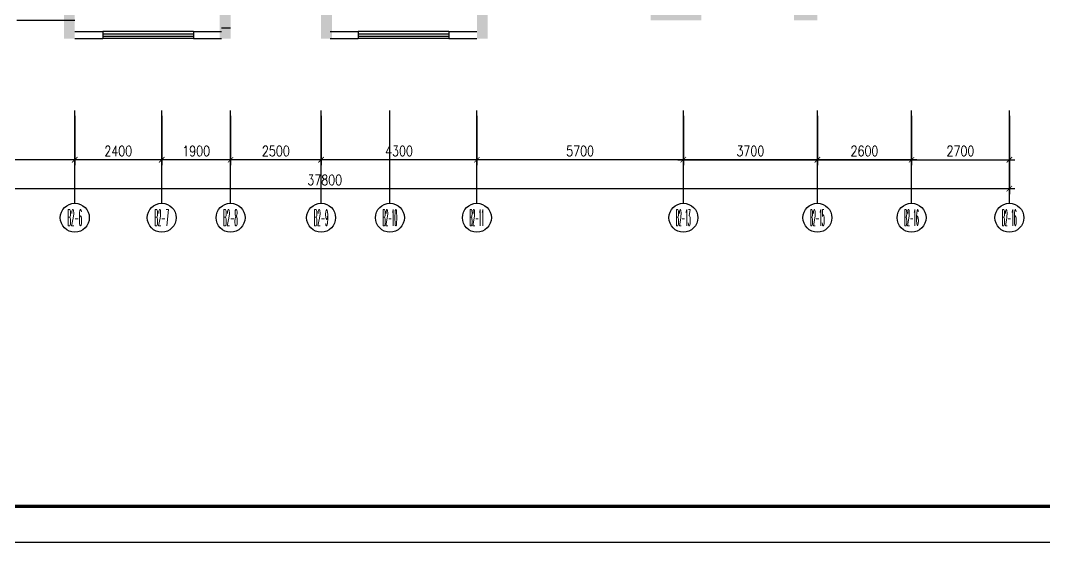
# Model space of a CAD drawing. Extents: x 3476 to 122276, y -94307 to -10307.
# Drawn here: x 74298 to 102569, y -94307 to -79892 of the extents above; entities that cross this region are included whole.
import ezdxf
from ezdxf.enums import TextEntityAlignment as Align

# ---------------------------------------------------------------- set-up
doc = ezdxf.new("R2010")
doc.units = 0
doc.header["$LTSCALE"] = 1000
doc.header["$MEASUREMENT"] = 0
doc.layers.get('0').update_dxf_attribs({"linetype": 'CONTINUOUS'})
doc.layers.get('DEFPOINTS').update_dxf_attribs({"linetype": 'CONTINUOUS'})
for name, color, linetype in [('AXIS', 7, 'CONTINUOUS'), ('AXIS_TEXT', 7, 'CONTINUOUS'), ('FRAME', 7, 'CONTINUOUS'), ('WALL', 7, 'CONTINUOUS'), ('柱', 252, 'CONTINUOUS'), ('首层', 7, 'CONTINUOUS')]:
    doc.layers.add(name, color=color, linetype=linetype)
doc.styles.add('COMPLEX', font='COMPLEX.shx', dxfattribs={"width": 0.8})
doc.styles.add('DIM_FONT', font='romanc.shx', dxfattribs={"width": 0.8})
doc.dimstyles.new('S100', dxfattribs={"dimtxt": 280, "dimasz": 150, "dimexe": 150, "dimexo": 150, "dimgap": 100, "dimtad": 1, "dimdec": 0, "dimzin": 0, "dimdsep": 46, "dimtxsty": 'DIM_FONT', "dimblk": '_DIMX', "dimblk1": 'ARCHTICK', "dimblk2": 'ARCHTICK', "dimsah": 1, "dimcen": 0.09, "dimdle": 150, "dimclrt": 7, "dimadec": 0, "dimazin": 0, "dimtfac": 1, "dimtdec": 0, "dimtix": 1, "dimtmove": 2, "dimatfit": 3, "dimldrblk": 'ARCHTICK', "dimfxl": 0, "dimtolj": 1, "dimtzin": 0, "dimarcsym": 0})

# ---------------------------------------------------------------- blocks, each defined once
blk = doc.blocks.new('_ARCHTICK')
at = {"color": 0, "linetype": 'ByBlock', "const_width": 0.15}
blk.add_lwpolyline([(-0.5, -0.5), (0.5, 0.5)], dxfattribs=at)
blk = doc.blocks.new('*D863')
at = {"color": 0, "linetype": 'ByBlock'}
for p, q in [((63798, -104093), (63798, -106254)), ((101598, -104093), (101598, -106254)), ((101748, -106104), (63648, -106104))]:
    blk.add_line(p, q, dxfattribs=at)
at = {"layer": 'DEFPOINTS', "color": 0, "linetype": 'ByBlock'}
for p in [(63798, -103943), (101598, -103943), (63798, -106104)]:
    blk.add_point(p, dxfattribs=at)
at = {"color": 0, "linetype": 'ByBlock', "xscale": 150, "yscale": 150, "zscale": 150, "rotation": 180}
blk.add_blockref('_ARCHTICK', (63798, -106104), dxfattribs=at)
at = {"color": 0, "linetype": 'ByBlock', "xscale": 150, "yscale": 150, "zscale": 150}
blk.add_blockref('_ARCHTICK', (101598, -106104), dxfattribs=at)
at = {"color": 7, "linetype": 'ByBlock', "insert": (82698, -105864), "char_height": 280, "attachment_point": 5, "style": 'DIM_FONT'}
blk.add_mtext('\\A1;37800', dxfattribs=at)
blk = doc.blocks.new('_DIMX')
blk.add_line((-150, 0), (150, 0))
at = {"const_width": 50}
blk.add_lwpolyline([(-70, -70), (70, 70)], dxfattribs=at)
blk = doc.blocks.new('*D864')
at = {"color": 0, "linetype": 'ByBlock'}
for p, q in [((70098, -104093), (70098, -105454)), ((75798, -104093), (75798, -105454)), ((75948, -105304), (69948, -105304))]:
    blk.add_line(p, q, dxfattribs=at)
at = {"layer": 'DEFPOINTS', "color": 0, "linetype": 'ByBlock'}
for p in [(70098, -103943), (75798, -103943), (70098, -105304)]:
    blk.add_point(p, dxfattribs=at)
at = {"color": 0, "linetype": 'ByBlock', "xscale": 150, "yscale": 150, "zscale": 150, "rotation": 180}
blk.add_blockref('_ARCHTICK', (70098, -105304), dxfattribs=at)
at = {"color": 0, "linetype": 'ByBlock', "xscale": 150, "yscale": 150, "zscale": 150}
blk.add_blockref('_ARCHTICK', (75798, -105304), dxfattribs=at)
at = {"color": 7, "linetype": 'ByBlock', "insert": (72948, -105064), "char_height": 280, "attachment_point": 5, "style": 'DIM_FONT'}
blk.add_mtext('\\A1;5700', dxfattribs=at)
blk = doc.blocks.new('*D867')
at = {"color": 0, "linetype": 'ByBlock'}
for p, q in [((78198, -104093), (78198, -105454)), ((80098, -104093), (80098, -105454)), ((80248, -105304), (78048, -105304))]:
    blk.add_line(p, q, dxfattribs=at)
at = {"layer": 'DEFPOINTS', "color": 0, "linetype": 'ByBlock'}
for p in [(78198, -103943), (80098, -103943), (78198, -105304)]:
    blk.add_point(p, dxfattribs=at)
at = {"color": 0, "linetype": 'ByBlock', "xscale": 150, "yscale": 150, "zscale": 150, "rotation": 180}
blk.add_blockref('_ARCHTICK', (78198, -105304), dxfattribs=at)
at = {"color": 0, "linetype": 'ByBlock', "xscale": 150, "yscale": 150, "zscale": 150}
blk.add_blockref('_ARCHTICK', (80098, -105304), dxfattribs=at)
at = {"color": 7, "linetype": 'ByBlock', "insert": (79148, -105064), "char_height": 280, "attachment_point": 5, "style": 'DIM_FONT'}
blk.add_mtext('\\A1;1900', dxfattribs=at)
blk = doc.blocks.new('_AXISO')
blk.add_circle((0, 0), 0.5)
at = {"layer": 'AXIS_TEXT', "style": 'COMPLEX', "width": 1.041667}
blk.add_attdef('A', text='', height=0.56, dxfattribs=at).set_placement((-0.25, -0.28), (0.25, -0.28), align=Align.FIT)
blk = doc.blocks.new('*D868')
at = {"color": 0, "linetype": 'ByBlock'}
for p, q in [((92598, -104093), (92598, -105454)), ((96298, -104093), (96298, -105454)), ((96448, -105304), (92448, -105304))]:
    blk.add_line(p, q, dxfattribs=at)
at = {"layer": 'DEFPOINTS', "color": 0, "linetype": 'ByBlock'}
for p in [(92598, -103943), (96298, -103943), (92598, -105304)]:
    blk.add_point(p, dxfattribs=at)
at = {"color": 0, "linetype": 'ByBlock', "xscale": 150, "yscale": 150, "zscale": 150, "rotation": 180}
blk.add_blockref('_ARCHTICK', (92598, -105304), dxfattribs=at)
at = {"color": 0, "linetype": 'ByBlock', "xscale": 150, "yscale": 150, "zscale": 150}
blk.add_blockref('_ARCHTICK', (96298, -105304), dxfattribs=at)
at = {"color": 7, "linetype": 'ByBlock', "insert": (94448, -105064), "char_height": 280, "attachment_point": 5, "style": 'DIM_FONT'}
blk.add_mtext('\\A1;3700', dxfattribs=at)
blk = doc.blocks.new('*D869')
at = {"color": 0, "linetype": 'ByBlock'}
for p, q in [((96298, -104093), (96298, -105454)), ((98898, -104093), (98898, -105454)), ((99048, -105304), (96148, -105304))]:
    blk.add_line(p, q, dxfattribs=at)
at = {"layer": 'DEFPOINTS', "color": 0, "linetype": 'ByBlock'}
for p in [(96298, -103943), (98898, -103943), (96298, -105304)]:
    blk.add_point(p, dxfattribs=at)
at = {"color": 0, "linetype": 'ByBlock', "xscale": 150, "yscale": 150, "zscale": 150}
for p, rotation in [((96298, -105304), 179.9999999999949), ((98898, -105304), 359.9999999999949)]:
    blk.add_blockref('_ARCHTICK', p, dxfattribs=dict(at, rotation=rotation))
at = {"color": 7, "linetype": 'ByBlock', "insert": (97598, -105064), "char_height": 280, "attachment_point": 5, "style": 'DIM_FONT'}
blk.add_mtext('\\A1;2600', dxfattribs=at)
blk = doc.blocks.new('*D870')
at = {"color": 0, "linetype": 'ByBlock'}
for p, q in [((92598, -104093), (92598, -105454)), ((96298, -104093), (96298, -105454)), ((92448, -105304), (96448, -105304))]:
    blk.add_line(p, q, dxfattribs=at)
at = {"layer": 'DEFPOINTS', "color": 0, "linetype": 'ByBlock'}
for p in [(92598, -103943), (96298, -103943), (96298, -105304)]:
    blk.add_point(p, dxfattribs=at)
at = {"color": 0, "linetype": 'ByBlock', "xscale": 150, "yscale": 150, "zscale": 150, "rotation": 180}
blk.add_blockref('_ARCHTICK', (92598, -105304), dxfattribs=at)
at = {"color": 0, "linetype": 'ByBlock', "xscale": 150, "yscale": 150, "zscale": 150}
blk.add_blockref('_ARCHTICK', (96298, -105304), dxfattribs=at)
at = {"color": 7, "linetype": 'ByBlock', "insert": (94448, -105064), "char_height": 280, "attachment_point": 5, "style": 'DIM_FONT'}
blk.add_mtext('\\A1;3700', dxfattribs=at)
blk = doc.blocks.new('*D871')
at = {"color": 0, "linetype": 'ByBlock'}
for p, q in [((96298, -104093), (96298, -105454)), ((98898, -104093), (98898, -105454)), ((96148, -105304), (99048, -105304))]:
    blk.add_line(p, q, dxfattribs=at)
at = {"layer": 'DEFPOINTS', "color": 0, "linetype": 'ByBlock'}
for p in [(96298, -103943), (98898, -103943), (98898, -105304)]:
    blk.add_point(p, dxfattribs=at)
at = {"color": 0, "linetype": 'ByBlock', "xscale": 150, "yscale": 150, "zscale": 150, "rotation": 180}
blk.add_blockref('_ARCHTICK', (96298, -105304), dxfattribs=at)
at = {"color": 0, "linetype": 'ByBlock', "xscale": 150, "yscale": 150, "zscale": 150}
blk.add_blockref('_ARCHTICK', (98898, -105304), dxfattribs=at)
at = {"color": 7, "linetype": 'ByBlock', "insert": (97598, -105064), "char_height": 280, "attachment_point": 5, "style": 'DIM_FONT'}
blk.add_mtext('\\A1;2600', dxfattribs=at)
blk = doc.blocks.new('*D872')
at = {"color": 0, "linetype": 'ByBlock'}
for p, q in [((82598, -104093), (82598, -105454)), ((86898, -104093), (86898, -105454)), ((87048, -105304), (82448, -105304))]:
    blk.add_line(p, q, dxfattribs=at)
at = {"layer": 'DEFPOINTS', "color": 0, "linetype": 'ByBlock'}
for p in [(82598, -103943), (86898, -103943), (82598, -105304)]:
    blk.add_point(p, dxfattribs=at)
at = {"color": 0, "linetype": 'ByBlock', "xscale": 150, "yscale": 150, "zscale": 150, "rotation": 180}
blk.add_blockref('_ARCHTICK', (82598, -105304), dxfattribs=at)
at = {"color": 0, "linetype": 'ByBlock', "xscale": 150, "yscale": 150, "zscale": 150}
blk.add_blockref('_ARCHTICK', (86898, -105304), dxfattribs=at)
at = {"color": 7, "linetype": 'ByBlock', "insert": (84748, -105064), "char_height": 280, "attachment_point": 5, "style": 'DIM_FONT'}
blk.add_mtext('\\A1;4300', dxfattribs=at)
blk = doc.blocks.new('*D873')
at = {"color": 0, "linetype": 'ByBlock'}
for p, q in [((80098, -104093), (80098, -105454)), ((82598, -104093), (82598, -105454)), ((82748, -105304), (79948, -105304))]:
    blk.add_line(p, q, dxfattribs=at)
at = {"layer": 'DEFPOINTS', "color": 0, "linetype": 'ByBlock'}
for p in [(80098, -103943), (82598, -103943), (80098, -105304)]:
    blk.add_point(p, dxfattribs=at)
at = {"color": 0, "linetype": 'ByBlock', "xscale": 150, "yscale": 150, "zscale": 150, "rotation": 180}
blk.add_blockref('_ARCHTICK', (80098, -105304), dxfattribs=at)
at = {"color": 0, "linetype": 'ByBlock', "xscale": 150, "yscale": 150, "zscale": 150}
blk.add_blockref('_ARCHTICK', (82598, -105304), dxfattribs=at)
at = {"color": 7, "linetype": 'ByBlock', "insert": (81348, -105064), "char_height": 280, "attachment_point": 5, "style": 'DIM_FONT'}
blk.add_mtext('\\A1;2500', dxfattribs=at)
blk = doc.blocks.new('*D874')
at = {"color": 0, "linetype": 'ByBlock'}
for p, q in [((75798, -104093), (75798, -105454)), ((78198, -104093), (78198, -105454)), ((78348, -105304), (75648, -105304))]:
    blk.add_line(p, q, dxfattribs=at)
at = {"layer": 'DEFPOINTS', "color": 0, "linetype": 'ByBlock'}
for p in [(75798, -103943), (78198, -103943), (75798, -105304)]:
    blk.add_point(p, dxfattribs=at)
at = {"color": 0, "linetype": 'ByBlock', "xscale": 150, "yscale": 150, "zscale": 150, "rotation": 180}
blk.add_blockref('_ARCHTICK', (75798, -105304), dxfattribs=at)
at = {"color": 0, "linetype": 'ByBlock', "xscale": 150, "yscale": 150, "zscale": 150}
blk.add_blockref('_ARCHTICK', (78198, -105304), dxfattribs=at)
at = {"color": 7, "linetype": 'ByBlock', "insert": (76998, -105064), "char_height": 280, "attachment_point": 5, "style": 'DIM_FONT'}
blk.add_mtext('\\A1;2400', dxfattribs=at)
blk = doc.blocks.new('*D875')
at = {"color": 0, "linetype": 'ByBlock'}
for p, q in [((86898, -104093), (86898, -105454)), ((92598, -104093), (92598, -105454)), ((92748, -105304), (86748, -105304))]:
    blk.add_line(p, q, dxfattribs=at)
at = {"layer": 'DEFPOINTS', "color": 0, "linetype": 'ByBlock'}
for p in [(86898, -103943), (92598, -103943), (86898, -105304)]:
    blk.add_point(p, dxfattribs=at)
at = {"color": 0, "linetype": 'ByBlock', "xscale": 150, "yscale": 150, "zscale": 150, "rotation": 180}
blk.add_blockref('_ARCHTICK', (86898, -105304), dxfattribs=at)
at = {"color": 0, "linetype": 'ByBlock', "xscale": 150, "yscale": 150, "zscale": 150}
blk.add_blockref('_ARCHTICK', (92598, -105304), dxfattribs=at)
at = {"color": 7, "linetype": 'ByBlock', "insert": (89748, -105064), "char_height": 280, "attachment_point": 5, "style": 'DIM_FONT'}
blk.add_mtext('\\A1;5700', dxfattribs=at)
blk = doc.blocks.new('*D877')
at = {"color": 0, "linetype": 'ByBlock'}
for p, q in [((98898, -104093), (98898, -105454)), ((101598, -104093), (101598, -105454)), ((98748, -105304), (101748, -105304))]:
    blk.add_line(p, q, dxfattribs=at)
at = {"layer": 'DEFPOINTS', "color": 0, "linetype": 'ByBlock'}
for p in [(98898, -103943), (101598, -103943), (101598, -105304)]:
    blk.add_point(p, dxfattribs=at)
at = {"color": 0, "linetype": 'ByBlock', "xscale": 150, "yscale": 150, "zscale": 150, "rotation": 180}
blk.add_blockref('_ARCHTICK', (98898, -105304), dxfattribs=at)
at = {"color": 0, "linetype": 'ByBlock', "xscale": 150, "yscale": 150, "zscale": 150}
blk.add_blockref('_ARCHTICK', (101598, -105304), dxfattribs=at)
at = {"color": 7, "linetype": 'ByBlock', "insert": (100248, -105064), "char_height": 280, "attachment_point": 5, "style": 'DIM_FONT'}
blk.add_mtext('\\A1;2700', dxfattribs=at)

msp = doc.modelspace()

# ---------------------------------------------------------------- hatches: boundary and pattern name
at = {"layer": '柱'}
h = msp.add_hatch(color=256, dxfattribs=at)
h.paths.add_polyline_path([(79798.2, -66192.3), (80098.2, -66192.3), (80098.2, -67192.3), (78798.2, -67192.3), (78798.2, -66892.3), (79798.2, -66892.3)])
h.paths.add_polyline_path([(64298.2, -60592.3), (63798.2, -60592.3), (63798.2, -63592.3), (64098.2, -63592.3), (64098.2, -60892.3), (64298.2, -60892.3)])
h.paths.add_polyline_path([(63798.2, -68192.3), (64098.2, -68192.3), (64098.2, -69692.3), (64298.2, -69692.3), (64298.2, -69992.3), (63798.2, -69992.3)])
h.paths.add_polyline_path([(70398.2, -73192.3), (70898.2, -73192.3), (70898.2, -75182.3), (70598.2, -75182.3), (70598.2, -73492.3), (70398.2, -73492.3)])
h.paths.add_polyline_path([(66398.2, -77892.3), (66698.2, -77892.3), (66698.2, -79592.3), (67048.2, -79592.3), (67048.2, -79892.3), (66398.2, -79892.3)])
h.paths.add_polyline_path([(66898.2, -74392.3), (66398.2, -74392.3), (66398.2, -75992.3), (66698.2, -75992.3), (66698.2, -74692.3), (66898.2, -74692.3)])
h.paths.add_polyline_path([(69598.2, -79592.3), (69598.2, -79892.3), (70998.2, -79892.3), (70998.2, -79592.3), (70398.2, -79592.3), (70398.2, -78892.3), (70098.2, -78892.3), (70098.2, -79592.3)])
h.paths.add_polyline_path([(75498.2, -78792.3), (75798.2, -78792.3), (75798.2, -80392.3), (75498.2, -80392.3)])
h.paths.add_polyline_path([(67498.2, -67442.3), (68198.2, -67442.3), (68198.2, -66742.3), (67498.2, -66742.3)])
h.paths.add_polyline_path([(67498.2, -70242.3), (68198.2, -70242.3), (68198.2, -69542.3), (67498.2, -69542.3)])
h.paths.add_polyline_path([(67198.2, -60592.3), (67998.2, -60592.3), (67998.2, -61892.3), (67998.2, -62092.3), (67698.2, -62092.3), (67698.2, -60892.3), (67198.2, -60892.3)])
h.paths.add_polyline_path([(75798.2, -73192.3), (75798.2, -73492.3), (73798.2, -73492.3), (73798.2, -73192.3)])
h.paths.add_polyline_path([(73298.2, -70242.3), (73998.2, -70242.3), (73998.2, -69542.3), (73298.2, -69542.3)])
h.paths.add_polyline_path([(73298.2, -67442.3), (73998.2, -67442.3), (73998.2, -66742.3), (73298.2, -66742.3)])
h.paths.add_polyline_path([(78898.2, -71592.3), (78898.2, -71292.3), (78098.2, -71292.3), (78098.2, -73892.3), (78998.2, -73892.3), (78998.2, -73592.3), (78398.2, -73592.3), (78398.2, -71592.3)])
h.paths.add_polyline_path([(78398.2, -71592.3), (78398.2, -73592.3)], flags=16)
h.paths.add_polyline_path([(73598.2, -63192.3), (73898.2, -63192.3), (73898.2, -60592.3), (73598.2, -60592.3)])
h.paths.add_polyline_path([(95498.2, -60592.3), (94698.2, -60592.3), (94698.2, -61892.3), (94698.2, -62092.3), (94998.2, -62092.3), (94998.2, -60892.3), (95498.2, -60892.3)])
h.paths.add_polyline_path([(95198.2, -67442.3), (94498.2, -67442.3), (94498.2, -66742.3), (95198.2, -66742.3)])
h.paths.add_polyline_path([(95198.2, -70242.3), (94498.2, -70242.3), (94498.2, -69542.3), (95198.2, -69542.3)])
h.paths.add_polyline_path([(92298.2, -73192.3), (91798.2, -73192.3), (91798.2, -75182.3), (92098.2, -75182.3), (92098.2, -73492.3), (92298.2, -73492.3)])
h.paths.add_polyline_path([(87198.2, -78792.3), (86898.2, -78792.3), (86898.2, -80392.3), (87198.2, -80392.3)])
h.paths.add_polyline_path([(82898.2, -78392.3), (82598.2, -78392.3), (82598.2, -80392.3), (82898.2, -80392.3)])
h.paths.add_polyline_path([(79798.2, -78392.3), (80098.2, -78392.3), (80098.2, -80392.3), (79798.2, -80392.3)])
h.paths.add_polyline_path([(93098.2, -79592.3), (93098.2, -79892.3), (91698.2, -79892.3), (91698.2, -79592.3), (92298.2, -79592.3), (92298.2, -78892.3), (92598.2, -78892.3), (92598.2, -79592.3)])
h.paths.add_polyline_path([(86898.2, -73192.3), (86898.2, -73492.3), (88898.2, -73492.3), (88898.2, -73192.3)])
h.paths.add_polyline_path([(82898.2, -66192.3), (82598.2, -66192.3), (82598.2, -67192.3), (83898.2, -67192.3), (83898.2, -66892.3), (82898.2, -66892.3)])
h.paths.add_polyline_path([(79998.2, -71592.3), (79998.2, -71292.3), (80798.2, -71292.3), (80798.2, -73892.3), (79898.2, -73892.3), (79898.2, -73592.3), (80498.2, -73592.3), (80498.2, -71592.3)])
h.paths.add_polyline_path([(82698.2, -71592.3), (82698.2, -71292.3), (81898.2, -71292.3), (81898.2, -73892.3), (82798.2, -73892.3), (82798.2, -73592.3), (82198.2, -73592.3), (82198.2, -71592.3)])
h.paths.add_polyline_path([(84298.2, -71592.3), (84298.2, -73592.3)], flags=16)
h.paths.add_polyline_path([(83798.2, -71592.3), (83798.2, -71292.3), (84598.2, -71292.3), (84598.2, -73892.3), (83698.2, -73892.3), (83698.2, -73592.3), (84298.2, -73592.3), (84298.2, -71592.3)])
h.paths.add_polyline_path([(79798.2, -62592.3), (80098.2, -62592.3), (80098.2, -60592.3), (79798.2, -60592.3)])
h.paths.add_polyline_path([(82898.2, -62592.3), (82598.2, -62592.3), (82598.2, -60592.3), (82898.2, -60592.3)])
h.paths.add_polyline_path([(89398.2, -70242.3), (88698.2, -70242.3), (88698.2, -69542.3), (89398.2, -69542.3)])
h.paths.add_polyline_path([(89398.2, -67442.3), (88698.2, -67442.3), (88698.2, -66742.3), (89398.2, -66742.3)])
h.paths.add_polyline_path([(89098.2, -63192.3), (88798.2, -63192.3), (88798.2, -60592.3), (89098.2, -60592.3)])
h.paths.add_polyline_path([(96298.2, -77892.3), (95998.2, -77892.3), (95998.2, -79592.3), (95648.2, -79592.3), (95648.2, -79892.3), (96298.2, -79892.3)])
h.paths.add_polyline_path([(95798.2, -74392.3), (96298.2, -74392.3), (96298.2, -75992.3), (95998.2, -75992.3), (95998.2, -74692.3), (95798.2, -74692.3)])
h.paths.add_polyline_path([(98398.2, -60592.3), (98898.2, -60592.3), (98898.2, -63592.3), (98598.2, -63592.3), (98598.2, -60892.3), (98398.2, -60892.3)])
h.paths.add_polyline_path([(98898.2, -68192.3), (98598.2, -68192.3), (98598.2, -69692.3), (98398.2, -69692.3), (98398.2, -69992.3), (98898.2, -69992.3)])
edge = h.paths.add_edge_path()
edge.add_line((61332.4, -60592.3), (99929, -60592.3))
edge = h.paths.add_edge_path()
edge.add_line((98898.2, -82697.2), (98898.2, -56401.3))

# ---------------------------------------------------------------- linework, layer by layer
for p, q in [((79073.2, -80192.3), (76573.2, -80192.3)), ((76573.2, -80259), (79073.2, -80259)), ((86123.2, -80192.3), (83623.2, -80192.3)), ((83623.2, -80259), (86123.2, -80259)), ((76573.2, -80325.6), (79073.2, -80325.6)), ((79073.2, -80392.3), (76573.2, -80392.3)), ((83623.2, -80325.6), (86123.2, -80325.6)), ((86123.2, -80392.3), (83623.2, -80392.3))]:
    msp.add_line(p, q)
at = {"layer": 'AXIS'}
for p, q in [((75798.2, -84937.7), (75798.2, -82377)), ((78198.2, -84937.7), (78198.2, -82377)), ((80098.2, -84937.7), (80098.2, -82377)), ((82598.2, -84937.7), (82598.2, -82377)), ((84498.2, -84937.7), (84498.2, -82377)), ((86898.2, -84937.7), (86898.2, -82377)), ((92598.2, -84937.7), (92598.2, -82377)), ((96298.2, -84937.7), (96298.2, -82377)), ((98898.2, -84937.7), (98898.2, -82377)), ((101598.2, -84937.7), (101598.2, -82377))]:
    msp.add_line(p, q, dxfattribs=at)
at = {"layer": 'FRAME', "color": 7, "linetype": 'ByBlock'}
msp.add_lwpolyline([(122275.8, -94307), (3475.8, -94307), (3475.8, -10307), (122275.8, -10307)], close=True, dxfattribs=at)
at = {"layer": 'FRAME', "color": 7, "linetype": 'ByBlock', "const_width": 100}
msp.add_lwpolyline([(121275.7, -11307.4), (5975.8, -11307.4), (5975.8, -93307.5), (121275.7, -93307.5)], close=True, dxfattribs=at)
at = {"layer": 'WALL'}
for p, q in [((75798.2, -79892.3), (74198.2, -79892.3)), ((75798.2, -80192.3), (76573.2, -80192.3)), ((76573.2, -80192.3), (76573.2, -80392.3)), ((79073.2, -80192.3), (79848.2, -80192.3)), ((79073.2, -80192.3), (79073.2, -80392.3)), ((82848.2, -80192.3), (83623.2, -80192.3)), ((83623.2, -80192.3), (83623.2, -80392.3)), ((86123.2, -80192.3), (86898.2, -80192.3)), ((86123.2, -80192.3), (86123.2, -80392.3)), ((75798.2, -80392.3), (76573.2, -80392.3)), ((79073.2, -80392.3), (79848.2, -80392.3)), ((82848.2, -80392.3), (83623.2, -80392.3)), ((86123.2, -80392.3), (86898.2, -80392.3))]:
    msp.add_line(p, q, dxfattribs=at)
at = {"layer": '首层'}
msp.add_line((79848.2, -80092.3), (80098.2, -80092.3), dxfattribs=at)

# ---------------------------------------------------------------- block references
at = {"layer": 'AXIS'}
ref = msp.add_blockref('_AXISO', (75798.2, -85337.7), dxfattribs=dict(at, xscale=800, yscale=800, zscale=800))
ref.add_attrib('A', 'B2-6', dxfattribs={"layer": 'AXIS_TEXT', "height": 448, "style": 'COMPLEX', "width": 0.228659}).set_placement((75598.2, -85561.7), (75998.2, -85561.7), align=Align.FIT)
ref = msp.add_blockref('_AXISO', (78198.2, -85337.7), dxfattribs=dict(at, xscale=800, yscale=800, zscale=800))
ref.add_attrib('A', 'B2-7', dxfattribs={"layer": 'AXIS_TEXT', "height": 448, "style": 'COMPLEX', "width": 0.228659}).set_placement((77998.2, -85561.7), (78398.2, -85561.7), align=Align.FIT)
ref = msp.add_blockref('_AXISO', (80098.2, -85337.7), dxfattribs=dict(at, xscale=800, yscale=800, zscale=800))
ref.add_attrib('A', 'B2-8', dxfattribs={"layer": 'AXIS_TEXT', "height": 448, "style": 'COMPLEX', "width": 0.228659}).set_placement((79898.2, -85561.7), (80298.2, -85561.7), align=Align.FIT)
ref = msp.add_blockref('_AXISO', (82598.2, -85337.7), dxfattribs=dict(at, xscale=800, yscale=800, zscale=800))
ref.add_attrib('A', 'B2-9', dxfattribs={"layer": 'AXIS_TEXT', "height": 448, "style": 'COMPLEX', "width": 0.228659}).set_placement((82398.2, -85561.7), (82798.2, -85561.7), align=Align.FIT)
ref = msp.add_blockref('_AXISO', (84498.2, -85337.7), dxfattribs=dict(at, xscale=800, yscale=800, zscale=800))
ref.add_attrib('A', 'B2-10', dxfattribs={"layer": 'AXIS_TEXT', "height": 448, "style": 'COMPLEX', "width": 0.193299}).set_placement((84298.2, -85561.7), (84698.2, -85561.7), align=Align.FIT)
ref = msp.add_blockref('_AXISO', (86898.2, -85337.7), dxfattribs=dict(at, xscale=800, yscale=800, zscale=800))
ref.add_attrib('A', 'B2-11', dxfattribs={"layer": 'AXIS_TEXT', "height": 448, "style": 'COMPLEX', "width": 0.203804}).set_placement((86698.2, -85561.7), (87098.2, -85561.7), align=Align.FIT)
ref = msp.add_blockref('_AXISO', (92598.2, -85337.7), dxfattribs=dict(at, xscale=800, yscale=800, zscale=800))
ref.add_attrib('A', 'B2-13', dxfattribs={"layer": 'AXIS_TEXT', "height": 448, "style": 'COMPLEX', "width": 0.193299}).set_placement((92398.2, -85561.7), (92798.2, -85561.7), align=Align.FIT)
ref = msp.add_blockref('_AXISO', (96298.2, -85337.7), dxfattribs=dict(at, xscale=800, yscale=800, zscale=800))
ref.add_attrib('A', 'B2-15', dxfattribs={"layer": 'AXIS_TEXT', "height": 448, "style": 'COMPLEX', "width": 0.193299}).set_placement((96098.2, -85561.7), (96498.2, -85561.7), align=Align.FIT)
ref = msp.add_blockref('_AXISO', (98898.2, -85337.7), dxfattribs=dict(at, xscale=800, yscale=800, zscale=800))
ref.add_attrib('A', 'B2-16', dxfattribs={"layer": 'AXIS_TEXT', "height": 448, "style": 'COMPLEX', "width": 0.193299}).set_placement((98698.2, -85561.7), (99098.2, -85561.7), align=Align.FIT)
ref = msp.add_blockref('_AXISO', (101598.2, -85337.7), dxfattribs=dict(at, xscale=800, yscale=800, zscale=800))
ref.add_attrib('A', 'B2-16', dxfattribs={"layer": 'AXIS_TEXT', "height": 448, "style": 'COMPLEX', "width": 0.193299}).set_placement((101398.2, -85561.7), (101798.2, -85561.7), align=Align.FIT)

# ---------------------------------------------------------------- dimensions: what is measured, and where the dimension line sits
for p1, p2, distance, picture, middle in [((101598.2, -82377), (63798.2, -82377), 2160.7, '*D863', (82698.2, -84297.7)), ((98898.2, -82377), (96298.2, -82377), 1360.7, '*D869', (97598.2, -83497.7))]:
    dim = msp.add_aligned_dim(p1=p1, p2=p2, distance=distance, dimstyle='S100', dxfattribs=at)
    dim.commit()
    dim.dimension.update_dxf_attribs({"geometry": picture, "text_midpoint": middle, "insert": (0, 21566.4)})
for base, p1, p2, picture, middle in [((70098.2, -83737.7), (75798.2, -82377), (70098.2, -82377), '*D864', (72948.2, -83497.7)), ((75798.2, -83737.7), (78198.2, -82377), (75798.2, -82377), '*D874', (76998.2, -83497.7)), ((78198.2, -83737.7), (80098.2, -82377), (78198.2, -82377), '*D867', (79148.2, -83497.7)), ((80098.2, -83737.7), (82598.2, -82377), (80098.2, -82377), '*D873', (81348.2, -83497.7)), ((82598.2, -83737.7), (86898.2, -82377), (82598.2, -82377), '*D872', (84748.2, -83497.7)), ((86898.2, -83737.7), (92598.2, -82377), (86898.2, -82377), '*D875', (89748.2, -83497.7)), ((92598.2, -83737.7), (96298.2, -82377), (92598.2, -82377), '*D868', (94448.2, -83497.7)), ((96298.2, -83737.7), (92598.2, -82377), (96298.2, -82377), '*D870', (94448.2, -83497.7)), ((98898.2, -83737.7), (96298.2, -82377), (98898.2, -82377), '*D871', (97598.2, -83497.7)), ((101598.2, -83737.7), (98898.2, -82377), (101598.2, -82377), '*D877', (100248.2, -83497.7))]:
    dim = msp.add_linear_dim(base=base, p1=p1, p2=p2, dimstyle='S100', dxfattribs=at)
    dim.commit()
    dim.dimension.update_dxf_attribs({"geometry": picture, "text_midpoint": middle, "insert": (0, 21566.4)})

doc.saveas('drawing.dxf')
